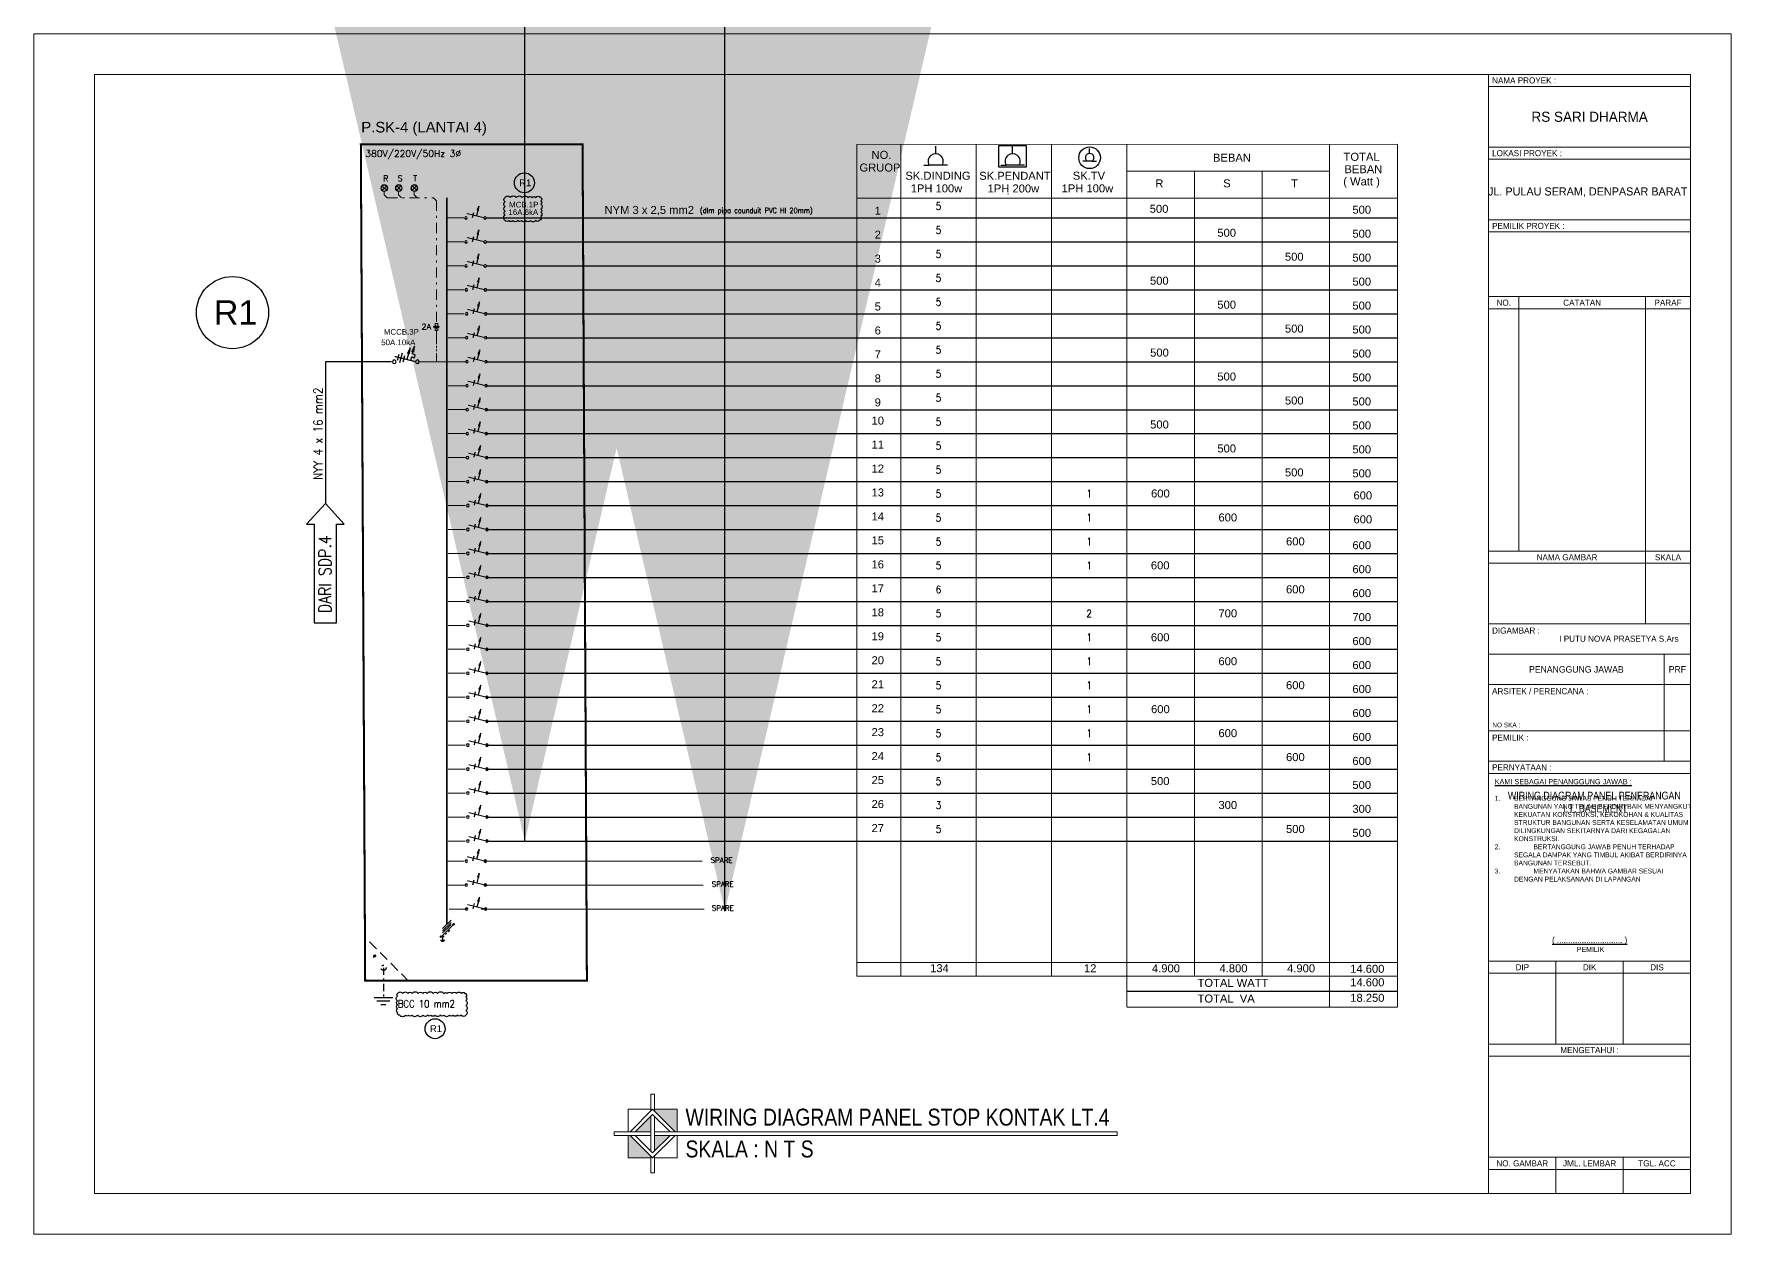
# Model space of a CAD drawing. Header units: inches. Extents: x 31310 to 32350, y 3900 to 5049.
# Drawn here: x 31594.2 to 31678.2, y 4681.2 to 4740.6 of the extents above; entities that cross this region are included whole.
import ezdxf
from ezdxf.enums import TextEntityAlignment as Align

# ---------------------------------------------------------------- set-up
doc = ezdxf.new("R2010")
doc.units = ezdxf.units.IN
doc.header["$MEASUREMENT"] = 0
for name, pattern in [('DASHDOT', [1, 0.5, -0.25, 0, -0.25]), ('HIDDEN', [0.375, 0.25, -0.125]), ('PHANTOM', [2.5, 1.25, -0.25, 0.25, -0.25, 0.25, -0.25])]:
    doc.linetypes.add(name, pattern=pattern)
for name, color, linetype in [('-KOP', 7, 'Continuous'), ('-LINE', 1, 'Continuous'), ('-SK', 1, 'Continuous'), ('-TXT', 7, 'Continuous'), ('BANTU', 7, 'Continuous'), ('COMP', 9, 'Continuous'), ('dg', 8, 'Continuous'), ('DIM', 1, 'Continuous'), ('KBL1', 4, 'Continuous'), ('KBL2', 200, 'Continuous'), ('LL', 6, 'Continuous'), ('PNL', 5, 'Continuous'), ('TEXTKOP', 7, 'Continuous'), ('TXT-ME', 7, 'Continuous'), ('WIRING', 4, 'Continuous')]:
    doc.layers.add(name, color=color, linetype=linetype)
for name, color, linetype, lineweight in [('A-FURN-EQPM', 177, 'Continuous', 0), ('US 0 Sanitair', 9, 'Continuous', 0), ('US-Elevation', 9, 'Continuous', 5), ('US-Text', 42, 'Continuous', 5)]:
    doc.layers.add(name, color=color, linetype=linetype, lineweight=lineweight)
doc.layers.add('KB FRC', color=7, linetype='Continuous', true_color=0xf2180d)
doc.layers.add('LAMPU', color=7, linetype='Continuous', true_color=0xff05ff)
doc.layers.add('SK CCTV', color=7, linetype='Continuous', true_color=0x05ff05, plot=False)
doc.styles.add('1 100', font='GOTHIC.TTF')
doc.styles.add('1 200', font='GOTHIC.TTF', dxfattribs={"height": 300})
doc.styles.add('Arial Narrow', font='ARIALN.TTF')
doc.styles.add('Grap', font='')
doc.styles.add('HF-SM', font='SIMPLEX.SHX', dxfattribs={"width": 0.9, "height": 2.5})
doc.styles.add('S4', font='arial.ttf', dxfattribs={"height": 2.7})
doc.styles.add('SAS2', font='arial.ttf', dxfattribs={"height": 4})
doc.styles.add('TXT', font='romans.shx', dxfattribs={"width": 0.85, "height": 0.25})
doc.styles.get('Grap').set_extended_font_data('Graphite Light')
doc.dimstyles.new('dim200', dxfattribs={"dimscale": 2, "dimtxt": 0.17, "dimasz": 0.12, "dimexe": 0.15, "dimexo": 0.1, "dimgap": 0.06, "dimtad": 1, "dimdec": 1, "dimlfac": 100, "dimzin": 12, "dimdsep": 46, "dimtxsty": 'Grap', "dimblk": 'ar1', "dimcen": 0.09, "dimclrd": 243, "dimclre": 243, "dimclrt": 256, "dimadec": 0, "dimazin": 0, "dimtfac": 1, "dimtdec": 1, "dimtix": 1, "dimtmove": 0, "dimatfit": 3, "dimldrblk": 'ar2', "dimfxl": 1, "dimtolj": 1, "dimtzin": 0, "dimarcsym": 0})

# ---------------------------------------------------------------- blocks, each defined once
blk = doc.blocks.new('A$C5E321F3B')
at = {"layer": 'BANTU'}
for p, q in [((0.3671148996691045, 1.67754733449874), (3.659296291019928, 4.969728725865025)), ((0.6451550813412723, 3.891061845089098), (3.07819867741182, 6.32410544117829)), ((0.6451550813412723, 3.245903735449247), (3.07819867741182, 5.67894733153571)), ((0.6451550813412723, 2.600745625805757), (3.07819867741182, 5.03378922189313)), ((-3.028300852747634e-06, 0.5366719296116571), (1.290313190980214, 0.5366719296116571)), ((0.2150496749131889, 0.3599916380326249), (1.075260487768901, 0.3599916380326249)), ((0.4301023781276854, 0.1833113464645066), (0.8602077845544045, 0.1833113464645066)), ((0.6451550813412723, 0.1833113464645066), (0.6451550813412723, 1.227091161126737e-06))]:
    blk.add_line(p, q, dxfattribs=at)
at = {"layer": 'BANTU', "linetype": 'HIDDEN'}
for q in [(3.07819867741182, 3.74347300260979), (0.6451550813412723, 0.5366719296116571)]:
    blk.add_line((0.6451550813412723, 1.310429406523326), q, dxfattribs=at)
at = {"layer": 'BANTU'}
for centre in [(3.811361515773569, 5.121793950616848), (0.2150496749131889, 1.525482109736913)]:
    blk.add_circle(centre, 0.2150527032136106, dxfattribs=at)
blk = doc.blocks.new('-SK_1P')
at = {"layer": '-SK'}
for p, q in [((-7.436936788618453e-12, 0.3283780499673213), (-1.223906881397952e-11, 0.5472967499455554)), ((-0.3399348478082766, 9.064024197869004e-12), (-0.1895891556021025, 4.201865522190929e-12)), ((0.1895891556018751, 4.201865522190929e-12), (-0.1895891556021025, -4.201865522190929e-12)), ((0.3399348478080493, 9.064024197869004e-12), (0.1895891556018751, 4.201865522190929e-12))]:
    blk.add_line(p, q, dxfattribs=at)
blk.add_arc((-2.634804763257393e-12, 0.1094593499890871), 0.2189187000445996, 330.0000000110279, 209.9999999927428, dxfattribs=at)
blk = doc.blocks.new('ar1')
at = {"color": 251, "ltscale": 0.13}
for p, q in [((0, 1.059485542218681), (0, -1.059485542219534)), ((1.059485542219107, -4.263256414560601e-13), (-1.059485542219107, 4.263256414560601e-13))]:
    blk.add_line(p, q, dxfattribs=at)
at = {"color": 5, "ltscale": 0.13}
blk.add_line((-0.5005146261982816, -0.50051462619831), (0.5005146261982816, 0.5005146261982958), dxfattribs=at)
blk = doc.blocks.new('ar2')
at = {"layer": 'dg', "color": 251, "ltscale": 0.13}
for points in [[(-0.9117523003132817, 0), (-1.075639182825341, 0.2513291524311967), (0, 0)], [(-0.9117523003132817, 0), (-1.075639182825341, -0.2513291524311967), (0, 0)]]:
    blk.add_solid(points, dxfattribs=at)
at = {"layer": 'DIM', "color": 251, "ltscale": 0.13}
blk.add_line((0, 0), (-1.290786605334034, 4.263256414560601e-13), dxfattribs=at)
blk = doc.blocks.new('_ClosedBlank')
at = {"color": 0, "linetype": 'ByBlock', "lineweight": -2}
for p, q in [((-1, 0.1666666666666667), (0, 0)), ((-1, 0.1666666666666667), (-1, -0.1666666666666667)), ((0, 0), (-1, -0.1666666666666667))]:
    blk.add_line(p, q, dxfattribs=at)
blk = doc.blocks.new('-mcb1p')
at = {"layer": '-LINE', "color": 7}
blk.add_line((0.5162928640602118, 0.01413960749903254), (0.4648035828287433, 0.2222525603814276), dxfattribs=at)
at = {"layer": '-LINE', "color": 2, "const_width": 0.04}
blk.add_lwpolyline([(0.04898442620706334, 0.01012126058542862), (0.7551118374052521, 0.1848244319012551)], dxfattribs=at)
at = {"layer": '-LINE', "color": 7}
blk.add_lwpolyline([(0.3000475723082729, 0.3180153368143621), (0.357348213060753, 0.08641362741322922)], dxfattribs=at)
at = {"layer": '-LINE', "color": 2}
for centre in [(0, 0), (0.7870275468719683, 0)]:
    blk.add_circle(centre, 0.05001913560501947, dxfattribs=at)
at = {"layer": '-LINE', "color": 7, "xscale": 0.1800000000000017, "yscale": 0.1800000000000017, "zscale": 0.1800000000000017, "rotation": 103.89650610379}
blk.add_blockref('_ClosedBlank', (0.256817179713849, 0.4927469400123314), dxfattribs=at)
blk = doc.blocks.new('-MCCB')
at = {"layer": 'WIRING', "color": 7}
for p, q in [((0.1356092005717642, 0.2325237684173089), (0.2287180560575166, 0.2581688094919627)), ((0.1627621788052807, 0.1339400804834554), (0.1356092005717642, 0.2325237684173374)), ((0.2558710342910899, 0.1595851215581945), (0.1627621788052807, 0.1339400804834554)), ((0.2287180560575734, 0.2581688094919627), (0.2112009480869688, 0.3217677668818908)), ((0.4901779306578646, 0.1903890111021553), (0.5461011873437087, -0.01265025913687623)), ((0.5634672426764382, 0.2784389369682572), (0.6512890203445636, -0.04041355313285067)), ((0.6715040857058057, 0.2403318083781869), (0.7274273423917066, 0.03729253813918376))]:
    blk.add_line(p, q, dxfattribs=at)
at = {"layer": 'WIRING', "const_width": 0.04}
blk.add_lwpolyline([(0.1209590534339782, -5.863441288056492e-08), (0.8127083604530867, 0.1730250195059284)], dxfattribs=at)
at = {"layer": 'WIRING', "color": 7}
for points in [[(0.2558710342910899, 0.1595851215581945), (0.2877988066064177, 0.04366569956025046)], [(0.3573163646873354, 0.2655668508658948), (0.4101051379276441, 0.07390787693046263)]]:
    blk.add_lwpolyline(points, dxfattribs=at)
at = {"layer": 'WIRING'}
for centre in [(0.06047952671701751, 0), (0.8279774787403085, 0)]:
    blk.add_circle(centre, 0.06047952671698908, dxfattribs=at)
at = {"layer": 'WIRING', "color": 7, "xscale": 0.1999999999999972, "yscale": 0.1999999999999972, "zscale": 0.1999999999999972, "rotation": 105.3991931955513}
for p in [(0.1580924397563308, 0.5145875955896599), (0.3042078563566974, 0.458386679573664)]:
    blk.add_blockref('_ClosedBlank', p, dxfattribs=at)
blk = doc.blocks.new('erthrhhrthre')
for p, q in [((-229.5045153649271, 130.0427290878982), (-229.5045153649271, 40.9427290878985)), ((-103.5045153649271, 130.0427290880158), (-229.5045153649271, 130.0427290878982)), ((-103.5045153649271, 40.94272908721084), (-103.5045153649271, 130.0427290880158)), ((-121.5045153614346, 121.6427290893304), (-106.5045153649271, 121.6427290893304)), ((-121.5045153614346, 116.2427290896042), (-106.5045153649271, 116.2427290896042)), ((-121.5045153614346, 110.542729089878), (-106.5045153649271, 110.542729089878)), ((-121.5045153614346, 91.64163867518317), (-106.5045153649271, 91.64163867518317)), ((-121.5045153614346, 86.24163867545698), (-106.5045153649271, 86.24163867545698)), ((-121.5045153614346, 83.99163867597946), (-106.5045153649271, 83.99163867597946)), ((-121.5045153614346, 76.04163867755246), (-106.5045153649271, 76.04163867755246)), ((-121.5045153614346, 61.20042072786995), (-106.5045153649271, 61.20042072786995)), ((-121.5045153614346, 55.05042072919116), (-106.5045153649271, 55.05042072919116)), ((-121.5045153614346, 46.64272908801725), (-106.5045153649271, 46.64272908801725)), ((-229.5045153649271, 40.9427290878985), (-103.5045153649271, 40.94272908721084))]:
    blk.add_line(p, q)
at = {"color": 5}
for p, q in [((-225.0045153649271, 127.0427290882907), (-225.0045153649271, 43.9427290882907)), ((-106.5045153649271, 127.0427290890646), (-225.0045153649271, 127.0427290882907)), ((-121.5045153614346, 43.9427290882907), (-121.5045153614346, 127.0427290889808)), ((-106.5045153649271, 43.9427290882907), (-106.5045153649271, 127.0427290890646)), ((-225.0045153649271, 43.9427290882907), (-106.5045153649271, 43.9427290882907))]:
    blk.add_line(p, q, dxfattribs=at)
at = {"ltscale": 8}
for p, q in [((-121.5045153614346, 126.1427290893304), (-106.5045153649271, 126.1427290893304)), ((-121.5045153614346, 120.7427290896042), (-106.5045153649271, 120.7427290896042)), ((-121.5045153614346, 115.342729089878), (-106.5045153649271, 115.342729089878)), ((-121.5045153614346, 109.6427290901515), (-106.5045153649271, 109.6427290901515)), ((-119.2545153619599, 91.64163867518317), (-119.2545153619599, 110.542729089878)), ((-109.8633983836198, 86.24163867545698), (-109.8633983836198, 110.542729089878)), ((-121.5045153614346, 90.74163867545698), (-106.5045153649271, 90.74163867545698)), ((-108.4729118032146, 83.99163867597946), (-108.4729118032146, 76.04163867755246)), ((-121.5045153614346, 81.74163867650506), (-106.5045153649271, 81.74163867650506)), ((-121.5045153614346, 78.29163867702718), (-106.5045153649271, 78.29163867702718)), ((-121.5045153614346, 75.14163867782626), (-106.5045153649271, 75.14163867782626)), ((-116.5045153625988, 61.20042072786995), (-116.5045153625988, 55.05042072919116)), ((-111.5045153637629, 61.20042072786995), (-111.5045153637629, 55.05042072919116)), ((-121.5045153614346, 60.30042072814098), (-106.5045153649271, 60.30042072814098)), ((-121.5045153614346, 54.15042072946497), (-106.5045153649271, 54.15042072946497)), ((-121.5045153614346, 45.7427290882907), (-106.5045153649271, 45.7427290882907))]:
    blk.add_line(p, q, dxfattribs=at)
at = {"ltscale": 5}
for p, q in [((-116.5045153625988, 43.9427290882907), (-116.5045153625988, 46.64272908801725)), ((-111.5045153637629, 43.9427290882907), (-111.5045153637629, 46.64272908801725))]:
    blk.add_line(p, q, dxfattribs=at)
at = {"layer": 'A-FURN-EQPM', "color": 0, "linetype": 'ByBlock', "lineweight": -2, "ltscale": 0.25}
blk.add_lwpolyline([(-229.5045153649271, 40.94272908721084), (-103.5045153649271, 40.94272908721084), (-103.5045153649271, 130.0427290872108), (-229.5045153649271, 130.0427290872108)], close=True, dxfattribs=at)
at = {"layer": 'TEXTKOP', "style": '1 100'}
for s, height, p in [('NAMA PROYEK :', 0.45, (-121.2465096561468, 126.5927290891568)), ('LOKASI PROYEK :', 0.45, (-121.2465096561468, 121.1927290894673)), ('PEMILIK PROYEK :', 0.45, (-121.2465096561468, 115.7927290897411)), ('DIGAMBAR :', 0.45, (-121.2465096561468, 85.74975166173476)), ('I PUTU NOVA PRASETYA S.Ars', 0.45, (-116.2578214303244, 85.14038388329651)), ('ARSITEK / PERENCANA :', 0.45, (-121.2465096561468, 81.2497516627825)), ('NO SKA :', 0.3461538461538461, (-121.225237962894, 78.73860255464132)), ('PEMILIK :', 0.45, (-121.2465096561468, 77.79975166330533)), ('PERNYATAAN :', 0.45, (-121.2465096561468, 75.59163867768936))]:
    blk.add_text(s, height=height, dxfattribs=at).set_placement(p, align=Align.MIDDLE_LEFT)
at = {"layer": 'TEXTKOP', "style": '1 100', "oblique": 1.6658674e-09}
for s, height, p in [('RS SARI DHARMA', 0.7499999999999999, (-114.0045153631777, 123.8927290893304)), ('JL. PULAU SERAM, DENPASAR BARAT ', 0.6, (-114.037341702639, 118.3489678990417))]:
    blk.add_text(s, height=height, rotation=359.9914844635406, dxfattribs=at).set_placement(p, align=Align.MIDDLE_CENTER)
at = {"layer": 'TEXTKOP', "style": '1 100'}
for s, height, p in [('NO.', 0.45, (-120.379515361697, 110.0927290900149)), ('CATATAN', 0.45, (-114.5589568727896, 110.0927290900149)), ('PARAF', 0.45, (-108.1839568742762, 110.0927290900149)), ('NAMA GAMBAR', 0.45, (-115.6839568725272, 91.19163867532006)), ('SKALA', 0.45, (-108.1839568742762, 91.19163867532006)), ('PENANGGUNG JAWAB', 0.48, (-114.9887135823246, 82.86663867624208)), ('PRF', 0.48, (-107.4887135840736, 82.86663867624208)), ('MENGETAHUI :', 0.45, (-114.0045153631836, 54.60042072932805)), ('NO. GAMBAR', 0.45, (-119.0045153620194, 46.19272908815415)), ('JML. LEMBAR', 0.45, (-114.0045153631836, 46.19272908815415)), ('TGL. ACC', 0.45, (-109.0045153643478, 46.19272908815415))]:
    blk.add_text(s, height=height, dxfattribs=at).set_placement(p, align=Align.MIDDLE_CENTER)
for s, p in [('DIP', (-119.0045153620194, 60.75042072800406)), ('DIK', (-114.0045153631836, 60.75042072800406)), ('DIS', (-109.0045153643478, 60.75042072800406))]:
    blk.add_text(s, height=0.45, dxfattribs=at).set_placement(p, align=Align.MIDDLE)
at = {"layer": 'TEXTKOP', "ltscale": 5, "style": '1 200'}
for s, insert, char_height, width, attachment_point in [('{\\H1.083x;\\LKAMI SEBAGAI PENANGGUNG JAWAB :\\P\\H0.9234x;\\P\\pxt4;}1. ^IBERTANGGUNG JAWAB PENUH TERHADAP  ^I^IBANGUNAN YANG TELAH BERDIRI BAIK MENYANGKUT ^IKEKUATAN ^IKONSTRUKSI, KEKOKOHAN & KUALITAS ^ISTRUKTUR BANGUNAN SERTA KESELAMATAN UMUM ^IDILINGKUNGAN SEKITARNYA DARI KEGAGALAN ^IKONSTRUKSI.\\P\\pi-4,l4,t8;2.^IBERTANGGUNG JAWAB PENUH TERHADAP SEGALA DAMPAK YANG TIMBUL AKIBAT BERDIRINYA BANGUNAN TERSEBUT.\\P3.^IMENYATAKAN BAHWA GAMBAR SESUAI DENGAN PELAKSANAAN DI LAPANGAN', (-121.0545153615408, 74.72491535187186), 0.36, 14.23509566162084, 1), ('{\\L( ............................. )\\P\\H0.8333x;\\l PEMILIK}', (-114.0045153631777, 63.01325457758223), 0.45, 14.99999999650754, 2)]:
    blk.add_mtext(s, dxfattribs=dict(at, insert=insert, char_height=char_height, width=width, attachment_point=attachment_point))

msp = doc.modelspace()

# ---------------------------------------------------------------- hatches: boundary and pattern name
at = {"layer": 'US-Text', "ltscale": 5}
for points in [[(31624.93483335171, 4687.404781295308), (31624.93483335171, 4687.313657505415), (31625.96072795489, 4686.2877629022), (31626.05185174479, 4686.2877629022), (31626.05185174479, 4687.404781295308)], [(31623.72669116874, 4686.105515322423), (31623.63556737885, 4686.105515322423), (31623.63556737885, 4684.988496929398), (31624.75258577192, 4684.988496929398), (31624.75258577192, 4685.079620719289)]]:
    msp.add_hatch(color=256, dxfattribs=at).paths.add_polyline_path(points)
h = msp.add_hatch(color=256, dxfattribs=at)
h.paths.add_polyline_path([(31624.75258577192, 4686.2877629022), (31624.75258577192, 4687.055920506382), (31623.98442816777, 4686.2877629022)])
h.paths.add_polyline_path([(31625.70299095586, 4686.105515322423), (31624.93483335171, 4686.105515322423), (31624.93483335171, 4685.337357718324)])

# ---------------------------------------------------------------- linework, layer by layer
at = {"layer": '-LINE'}
for p, q in [((31616.60630864818, 4731.513804094466), (31634.94879119904, 4731.513804094466)), ((31616.60630864818, 4730.327653103281), (31634.94879119904, 4730.327653103281)), ((31616.60630864818, 4729.141502112183), (31634.94879119904, 4729.141502112183)), ((31616.60630864818, 4727.955351120908), (31634.94879119904, 4727.955351120908)), ((31616.60630864818, 4726.769200129832), (31634.94879119904, 4726.769200129832)), ((31616.60630864818, 4725.583049138557), (31634.94879119904, 4725.583049138557)), ((31611.90961455531, 4724.39750740775), (31608.64430905338, 4724.39750740775)), ((31608.64430905338, 4724.39750740775), (31608.64430905338, 4717.376555773715)), ((31616.60630864818, 4724.396898148018), (31634.948734073, 4724.396898148018)), ((31616.60630864818, 4723.210747156742), (31634.948734073, 4723.210747156742)), ((31616.60630864818, 4722.024596165556), (31634.948734073, 4722.024596165556)), ((31616.60630864818, 4720.838445174458), (31634.948734073, 4720.838445174458)), ((31616.60630864818, 4719.652294183385), (31634.94873808308, 4719.652294183385)), ((31616.60630864818, 4718.466143192287), (31634.94874209353, 4718.466143192287)), ((31616.60630864818, 4717.279992201101), (31634.948734073, 4717.279992201101)), ((31616.60630864818, 4716.093841210026), (31634.948734073, 4716.093841210026)), ((31616.60630864818, 4714.907690218928), (31634.948734073, 4714.907690218928)), ((31616.60630864818, 4713.721539227831), (31634.948734073, 4713.721539227831)), ((31616.60630864818, 4712.535388236734), (31634.948734073, 4712.535388236734)), ((31616.60630864818, 4711.349237245638), (31634.948734073, 4711.349237245638)), ((31616.60630864818, 4710.16308625454), (31634.948734073, 4710.16308625454)), ((31616.60630864818, 4708.976935263442), (31634.948734073, 4708.976935263442)), ((31616.60631265824, 4707.790784272359), (31634.94873808305, 4707.790784272359)), ((31616.60631666831, 4706.604633281277), (31634.94874209312, 4706.604633281277)), ((31616.60632067837, 4705.418482290193), (31634.94874610318, 4705.418482290193)), ((31616.60632468842, 4704.232331299108), (31634.94875011323, 4704.232331299108)), ((31616.60632869849, 4703.046180308024), (31634.9487541233, 4703.046180308024)), ((31616.60633270854, 4701.860029316941), (31634.94875813336, 4701.860029316941)), ((31616.60633671861, 4700.673878325858), (31634.94876214342, 4700.673878325858))]:
    msp.add_line(p, q, dxfattribs=at)
at = {"layer": '-LINE', "color": 8}
for p, q in [((31634.94879119904, 4731.513804094466), (31661.70245982392, 4731.513894541482)), ((31634.94879119904, 4730.327653103281), (31661.70245982392, 4730.327743550319)), ((31634.94879119904, 4729.141502112183), (31661.70245982392, 4729.141592559133)), ((31634.94879119904, 4727.955351120908), (31661.70245982392, 4727.955441567946)), ((31634.94879119904, 4726.769200129832), (31661.70245982392, 4726.769290576758)), ((31634.94879119904, 4725.583049138557), (31661.70245982392, 4725.583139585595)), ((31634.948734073, 4724.396898148018), (31661.70245982392, 4724.396988595146)), ((31634.948734073, 4723.210747156742), (31661.70245982392, 4723.210837603959)), ((31634.948734073, 4722.024596165556), (31661.70245982392, 4722.024686612684)), ((31634.948734073, 4720.838445174458), (31661.70245982392, 4720.838535621676)), ((31634.94873808308, 4719.652294183385), (31661.70246383401, 4719.652384630602)), ((31634.94874209353, 4718.466143192287), (31661.70246784409, 4718.466233639505)), ((31634.948734073, 4717.279992201101), (31661.70245982392, 4717.280082648317)), ((31634.948734073, 4716.093841210026), (31661.70245982392, 4716.093931657243)), ((31634.948734073, 4714.907690218928), (31661.70245982392, 4714.907780666146)), ((31634.948734073, 4713.721539227831), (31661.70245982392, 4713.721629675048)), ((31634.948734073, 4712.535388236734), (31661.70245982392, 4712.535478683951)), ((31634.948734073, 4711.349237245638), (31661.70245982392, 4711.349327692854)), ((31634.948734073, 4710.16308625454), (31661.70245982392, 4710.163176701758)), ((31634.948734073, 4708.976935263442), (31661.70245982392, 4708.97702571066)), ((31634.94873808305, 4707.790784272359), (31661.70246383399, 4707.790874719576)), ((31634.94874209312, 4706.604633281277), (31661.70246784404, 4706.604723728494)), ((31634.94874610318, 4705.418482290193), (31661.7024718541, 4705.418572737409)), ((31634.94875011323, 4704.232331299108), (31661.70247586416, 4704.232421746327)), ((31634.9487541233, 4703.046180308024), (31661.70247987422, 4703.046270755242)), ((31634.94875813336, 4701.860029316941), (31661.70248388428, 4701.860119764158)), ((31634.94876214342, 4700.673878325858), (31661.70248789435, 4700.673968773074))]:
    msp.add_line(p, q, dxfattribs=at)
at = {"layer": '-LINE', "color": 8, "linetype": 'HIDDEN', "ltscale": 2}
msp.add_line((31612.76277362402, 4693.74237489033, -1.236089142154619e-09), (31610.61397459217, 4695.897851635736, -1.236089142154619e-09), dxfattribs=at)
at = {"layer": '-LINE', "color": 7, "linetype": 'DASHDOT', "ltscale": 0.7}
msp.add_line((31611.5266024458, 4694.399200698044, -1.236089142154619e-09), (31611.5266024458, 4692.934631515186, -1.236089142154619e-09), dxfattribs=at)
at = {"layer": '-LINE', "color": 7}
for p, q in [((31611.06736151655, 4692.934631515186, -1.236089142154619e-09), (31611.98584337504, 4692.934631515186, -1.236089142154619e-09)), ((31611.19459605404, 4692.758060736041, -1.236089142154619e-09), (31611.82785332616, 4692.758060736041, -1.236089142154619e-09)), ((31611.39558640774, 4692.576487819898, -1.236089142154619e-09), (31611.64338264843, 4692.576487819898, -1.236089142154619e-09))]:
    msp.add_line(p, q, dxfattribs=at)
at = {"layer": '-LINE', "color": 7, "linetype": 'DASHDOT', "ltscale": 0.7}
msp.add_circle((31611.5266024458, 4694.399200698044, -1.236089142154619e-09), 0.1288483552559737, dxfattribs=at)
at = {"layer": '-SK', "elevation": -7.061019450284312e-10}
msp.add_lwpolyline([(31641.98370629675, 4735.10037234086), (31643.33431090458, 4735.10037234086), (31643.33431090458, 4734.022874756554), (31641.98370629675, 4734.022874756554)], close=True, dxfattribs=at)
at = {"layer": 'BANTU', "linetype": 'Continuous', "lineweight": 0}
for p, q in [((31661.70245982392, 4735.159057559486), (31634.94879119904, 4735.155892194415)), ((31634.94879119904, 4735.155892194415), (31634.94879119904, 4693.979319970515)), ((31637.12505645819, 4735.156054076168), (31637.12505645819, 4693.979357309961)), ((31640.85481426055, 4735.156331514682), (31640.85481426055, 4693.979421303579)), ((31644.58453155513, 4735.156782006795), (31644.58453155513, 4693.979485296504)), ((31644.58453155513, 4735.156608950134), (31644.58453155513, 4693.979485296504)), ((31648.31424885042, 4735.157359917136), (31648.31424885042, 4692.452973251958)), ((31648.31424885042, 4735.156512127573), (31648.31424885042, 4692.452973251958)), ((31648.31424885042, 4735.156425618823), (31648.31424885042, 4692.452973251958)), ((31658.3504854439, 4735.15725867423), (31658.3504854439, 4692.452973251958)), ((31661.70245982392, 4735.156758290234), (31661.70245982392, 4692.452973251958)), ((31651.66101778873, 4733.82251619486), (31651.66098154663, 4693.979606711264)), ((31655.00602073057, 4733.82251619486), (31655.00670433751, 4693.979664115773)), ((31614.65738925977, 4731.513804094466), (31615.51994050857, 4731.513804094466)), ((31614.65738925977, 4730.327653103281), (31615.51994050857, 4730.327653103281)), ((31614.65738925977, 4729.141502112183), (31615.51994050857, 4729.141502112183)), ((31614.65738925977, 4727.955351120908), (31615.51994050857, 4727.955351120908)), ((31614.65738925977, 4726.769200129832), (31615.51994050857, 4726.769200129832)), ((31614.72237242539, 4725.5836583984), (31615.5849236749, 4725.5836583984)), ((31614.72231529971, 4724.39750740775), (31615.58486654884, 4724.39750740775)), ((31614.72231529971, 4723.211356416497), (31615.58486654884, 4723.211356416497)), ((31614.72231529971, 4722.02520542531), (31615.58486654884, 4722.02520542531)), ((31614.72231529971, 4720.839054434214), (31615.58486654884, 4720.839054434214)), ((31614.72231930978, 4719.652903443116), (31615.58487055857, 4719.652903443116)), ((31614.72232331987, 4718.466752452042), (31615.58487456866, 4718.466752452042)), ((31614.72231529971, 4717.280601460945), (31615.58486654884, 4717.280601460945)), ((31614.72231529971, 4716.094450469847), (31615.58486654884, 4716.094450469847)), ((31614.72231529971, 4714.908299478771), (31615.58486654884, 4714.908299478771)), ((31614.72231529971, 4713.722148487675), (31615.58486654884, 4713.722148487675)), ((31614.72231529971, 4712.535997496579), (31615.58486654884, 4712.535997496579)), ((31614.72231529971, 4711.349846505481), (31615.58486654884, 4711.349846505481)), ((31614.72231529971, 4710.163695514383), (31615.58486654884, 4710.163695514383)), ((31614.72231529971, 4708.977544523287), (31615.58486654884, 4708.977544523287)), ((31614.72231930977, 4707.791393532204), (31615.58487055891, 4707.791393532204)), ((31614.72232331982, 4706.60524254112), (31615.58487456897, 4706.60524254112)), ((31614.72232732988, 4705.419091550036), (31615.58487857904, 4705.419091550036)), ((31614.72233133994, 4704.232940558952), (31615.58488258909, 4704.232940558952)), ((31614.72233535001, 4703.046789567869), (31615.58488659915, 4703.046789567869)), ((31614.72233936007, 4701.860638576784), (31615.58489060921, 4701.860638576784)), ((31614.72234337012, 4700.674487585702), (31615.58489461927, 4700.674487585702)), ((31616.46922029026, 4699.680206069376), (31627.28627169879, 4699.680206069376)), ((31616.46922029026, 4698.494055078279), (31627.34254787501, 4698.494055078279)), ((31616.34754397686, 4697.307904087092), (31627.39882405086, 4697.307904087092)), ((31661.70245982392, 4693.979778998735), (31634.94879119904, 4693.979319970515))]:
    msp.add_line(p, q, dxfattribs=at)
at = {"layer": 'BANTU', "color": 4, "linetype": 'Continuous', "lineweight": 0}
msp.add_line((31611.14666343934, 4695.04421423788), (31611.0080627615, 4694.905613560009), dxfattribs=at)
at = {"layer": 'BANTU', "linetype": 'Continuous', "lineweight": 0, "elevation": -7.061019450284312e-10}
for points in [[(31648.31601484724, 4733.82251619486), (31658.35102367205, 4733.82251619486)], [(31661.70245982392, 4694.656896995383), (31634.94271019204, 4694.656877787079)]]:
    msp.add_lwpolyline(points, dxfattribs=at)
at = {"layer": 'BANTU', "linetype": 'Continuous', "lineweight": 0, "const_width": 0.06064555402493883, "elevation": -7.061019450284312e-10}
for points in [[(31634.94879119904, 4732.492670047995), (31661.70245982392, 4732.492760494943)], [(31648.31424885042, 4693.236094459597), (31661.70245982392, 4693.236094459597)], [(31648.31424885042, 4692.452973251958), (31661.70245982392, 4692.452973251958)]]:
    msp.add_lwpolyline(points, dxfattribs=at)
at = {"layer": 'BANTU', "color": 4, "linetype": 'Continuous', "lineweight": 0}
msp.add_circle((31611.08335771652, 4694.98099152414), 0.05375117321718845, dxfattribs=at)
at = {"layer": 'COMP', "color": 9, "lineweight": 0}
for p, q in [((31614.20540912219, 4726.296863632735), (31614.07305673571, 4726.296863632735)), ((31614.07305673571, 4726.296863632735), (31614.07305673571, 4725.936742118452)), ((31614.07305673571, 4725.936742118452), (31614.20540912219, 4725.936742118452)), ((31614.20540912219, 4726.296863632735), (31614.20540912219, 4725.936742118452))]:
    msp.add_line(p, q, dxfattribs=at)
at = {"layer": 'COMP', "color": 9, "lineweight": 0, "elevation": -7.061019450284312e-10}
for points in [[(31614.29805579265, 4726.125138893577), (31613.98041006453, 4726.125138893577)], [(31614.0201157809, 4726.164844609591), (31614.25835007698, 4726.164844609591)], [(31614.0201157809, 4726.085433177564), (31614.25835007698, 4726.085433177564)]]:
    msp.add_lwpolyline(points, dxfattribs=at)
at = {"layer": 'KB FRC', "color": 2}
for points in [[(31617.53596070965, 4732.527551893503, -0.52056705), (31617.79544281055, 4732.527551893503, -0.52056705), (31618.09517729951, 4732.527551893503, -0.52056705), (31618.38185597013, 4732.527551893503, -0.52056705), (31618.67309868384, 4732.527551893503, -0.52056705), (31618.86395076062, 4732.527551893503, -0.52056705), (31619.06255301288, 4732.527551893503, -0.52056705), (31619.30363703034, 4732.527551893503, -0.52056705), (31619.31498832953, 4732.353883203069, -0.52056705), (31619.31498832953, 4732.195556227761, -0.52056705), (31619.31498832953, 4731.955296210058, -0.52056705), (31619.31498832953, 4731.793027769249, -0.52056705), (31619.31498832953, 4731.595322761161, -0.52056705), (31619.2278720344, 4731.38516283327, -0.52056705), (31619.05275835294, 4731.38516283327, -0.52056705), (31618.79829349501, 4731.38516283327, -0.52056705), (31618.57299822843, 4731.38516283327, -0.52056705), (31618.35429038212, 4731.38516283327, -0.52056705), (31618.15614590749, 4731.38516283327, -0.52056705), (31617.93242997379, 4731.38516283327, -0.52056705), (31617.73077892242, 4731.38516283327, -0.52056705), (31617.54083324537, 4731.38516283327, -0.52056705), (31617.53596070965, 4731.655890749226, -0.52056705), (31617.53596070965, 4731.847443225804, -0.52056705), (31617.53596070965, 4732.073773069855, -0.52056705), (31617.53596070965, 4732.318688686175, -0.52056705)], [(31612.2161332894, 4693.13534594969, -0.52056705), (31612.47724507869, 4693.13534594969, -0.52056705), (31612.74002775638, 4693.13534594969, -0.52056705), (31612.94025054151, 4693.13534594969, -0.52056705), (31613.23818138656, 4693.13534594969, -0.52056705), (31613.47561691621, 4693.13534594969, -0.52056705), (31613.68350747684, 4693.13534594969, -0.52056705), (31613.97758841192, 4693.13534594969, -0.52056705), (31614.20200932321, 4693.13534594969, -0.52056705), (31614.4990017241, 4693.13534594969, -0.52056705), (31614.67160678406, 4693.13534594969, -0.52056705), (31614.91008146895, 4693.13534594969, -0.52056705), (31615.12976438164, 4693.13534594969, -0.52056705), (31615.37350808721, 4693.13534594969, -0.52056705), (31615.55461407799, 4693.13534594969, -0.52056705), (31615.59967143156, 4692.952883237343, -0.52056705), (31615.59967143156, 4692.776533556262, -0.52056705), (31615.59967143156, 4692.526655630298, -0.52056705), (31615.59967143156, 4692.285017701895, -0.52056705), (31615.59500540744, 4692.052504551843, -0.52056705), (31615.35542747843, 4692.052504551843, -0.52056705), (31615.16957433349, 4692.052504551843, -0.52056705), (31614.96957128164, 4692.052504551843, -0.52056705), (31614.78618555821, 4692.052504551843, -0.52056705), (31614.50983435119, 4692.052504551843, -0.52056705), (31614.32858644934, 4692.052504551843, -0.52056705), (31614.07772430145, 4692.052504551843, -0.52056705), (31613.87063942948, 4692.052504551843, -0.52056705), (31613.70640712258, 4692.052504551843, -0.52056705), (31613.47912052325, 4692.052504551843, -0.52056705), (31613.20527793773, 4692.052504551843, -0.52056705), (31612.9207782887, 4692.052504551843, -0.52056705), (31612.76656673438, 4692.052504551843, -0.52056705), (31612.60956731424, 4692.052504551843, -0.52056705), (31612.32277877699, 4692.052504551843, -0.52056705), (31612.2161332894, 4692.182021972048, -0.52056705), (31612.2161332894, 4692.369408672081, -0.52056705), (31612.2161332894, 4692.583401408675, -0.52056705), (31612.2161332894, 4692.766695576587, -0.52056705), (31612.2161332894, 4692.999823418623, -0.52056705)]]:
    msp.add_lwpolyline(points, format="xyb", close=True, dxfattribs=at)
for centre, radius in [((31618.49551059647, 4733.252059231399), 0.4937018360383809), ((31604.04835703853, 4726.828444739731), 1.786265227653124), ((31614.07456864203, 4691.384685981018), 0.4937018360383809)]:
    msp.add_circle(centre, radius, dxfattribs=at)
at = {"layer": 'KBL1', "color": 4, "linetype": 'DASHDOT', "lineweight": 0}
for p, q in [((31611.55902111562, 4732.832281839597), (31611.55902111562, 4732.664711543674)), ((31611.70902111526, 4732.514711543764), (31611.55902111562, 4732.664711543674)), ((31612.26376114912, 4732.834059246238), (31612.26376114912, 4732.664711543674)), ((31612.41376114912, 4732.514711543764), (31612.26376114912, 4732.664711543674)), ((31613.04214217026, 4732.834059246238), (31613.04214217026, 4732.664711543674)), ((31613.19214217026, 4732.514711543764), (31613.04214217026, 4732.664711543674)), ((31611.70902111526, 4732.514711543764), (31613.98923292895, 4732.514711543764)), ((31614.13923292859, 4732.364711543831), (31613.98923292895, 4732.514711543764)), ((31614.13923292859, 4732.364711543831), (31614.13923292874, 4724.39750740775)), ((31614.13923292859, 4725.927503817234), (31614.13923292859, 4724.39750740775))]:
    msp.add_line(p, q, dxfattribs=at)
at = {"layer": 'KBL1', "color": 4, "linetype": 'Continuous', "lineweight": 0}
for p, q in [((31614.65738925977, 4699.680206069376), (31615.51994050857, 4699.680206069376)), ((31614.71366543598, 4698.494055078279), (31615.57621668478, 4698.494055078279)), ((31614.76994161184, 4697.307904087092), (31615.63249286099, 4697.307904087092))]:
    msp.add_line(p, q, dxfattribs=at)
at = {"layer": 'KBL2', "linetype": 'Continuous', "lineweight": 0}
msp.add_line((31614.86680872853, 4724.39750740775), (31613.22326513752, 4724.39750740775), dxfattribs=at)
at = {"layer": 'KBL2', "linetype": 'Continuous', "lineweight": 0, "const_width": 0.07858186462577108, "elevation": -7.061019450284312e-10}
msp.add_lwpolyline([(31614.65738925977, 4732.514711543764), (31614.65738925977, 4696.555189070147)], dxfattribs=at)
at = {"layer": 'LAMPU', "color": 9, "lineweight": 0}
for p, q in [((31611.45607962306, 4732.887222907896), (31611.66414656396, 4733.095289849068)), ((31611.45607962306, 4733.095289849068), (31611.66414656396, 4732.887222907896)), ((31612.17404036386, 4732.889000314469), (31612.38210730512, 4733.097067255664)), ((31612.17404036386, 4733.097067255664), (31612.38210730512, 4732.889000314469)), ((31612.9450004204, 4732.889000314469), (31613.15306736167, 4733.097067255664)), ((31612.9450004204, 4733.097067255664), (31613.15306736167, 4732.889000314469))]:
    msp.add_line(p, q, dxfattribs=at)
for centre, radius in [((31611.56011309334, 4732.991256378459), 0.1702289488385024), ((31611.56011309334, 4732.991256378459), 0.1471255450180272), ((31612.2780738345, 4732.993033785034), 0.1702289488385024), ((31612.2780738345, 4732.993033785034), 0.1471255450180272), ((31613.04903389104, 4732.993033785034), 0.1702289488385024), ((31613.04903389104, 4732.993033785034), 0.1471255450180272)]:
    msp.add_circle(centre, radius, dxfattribs=at)
at = {"layer": 'LL', "linetype": 'Continuous', "elevation": -7.061019450284312e-10}
msp.add_lwpolyline([(31608.64430905338, 4717.376555773715), (31607.71125209363, 4716.359328645195), (31608.08629603537, 4716.359328645195), (31608.08629603608, 4711.481396104675), (31609.2023220721, 4711.481387287537), (31609.20232207138, 4716.359328645195), (31609.57736601277, 4716.359328645195), (31608.64430905338, 4717.376555773715)], dxfattribs=at)
at = {"layer": 'PNL', "color": 7, "linetype": 'PHANTOM', "lineweight": 0, "ltscale": 0.9, "const_width": 0.1003200000032262, "elevation": -7.061019450284312e-10}
msp.add_lwpolyline([(31610.40030388076, 4735.155892194415), (31621.37531451889, 4735.155892194415), (31621.58898523029, 4693.769719577501), (31610.61397459217, 4693.769719577501)], close=True, dxfattribs=at)
at = {"layer": 'SK CCTV'}
for p, q in [((31646.34337972934, 4734.326895372357), (31646.14039456744, 4734.326895372357)), ((31646.60241422804, 4734.326895372357), (31646.34337972934, 4734.326895372357)), ((31646.47289697834, 4734.706008058894), (31646.47289697834, 4734.952582443314)), ((31646.60241422804, 4734.326895372357), (31646.80539938922, 4734.326895372357)), ((31642.43297568734, 4732.700011430081), (31642.43277270241, 4732.700011430081)), ((31642.43323472221, 4732.700011430081), (31642.43297568734, 4732.700011430081)), ((31642.43323472221, 4732.700011430081), (31642.4334377075, 4732.700011430081))]:
    msp.add_line(p, q, dxfattribs=at)
for centre, radius in [((31646.47289697834, 4734.494328058775), 0.5366455259377423), ((31642.43310520478, 4732.700178862777), 0.0005366455259377421)]:
    msp.add_circle(centre, radius, dxfattribs=at)
for centre, radius in [((31646.47289697834, 4734.494328058886), 0.2116800000068074), ((31642.43310520478, 4732.700178862777), 0.0002116800000068075)]:
    msp.add_arc(centre, radius, 307.7236784141964, 232.2763215858036, dxfattribs=at)
at = {"layer": 'US-Text', "ltscale": 5}
for p, q in [((31624.75258577192, 4687.313657505415), (31624.75258577192, 4688.143814826477)), ((31624.93483335171, 4688.143814826477), (31624.75258577192, 4688.143814826477)), ((31624.93483335171, 4687.313657505415), (31624.93483335171, 4688.143814826477)), ((31624.75258577192, 4687.404781295308), (31623.63556737885, 4687.404781295308)), ((31623.63556737885, 4686.2877629022), (31623.63556737885, 4687.404781295308)), ((31624.93483335171, 4687.404781295308), (31626.05185174479, 4687.404781295308)), ((31626.05185174479, 4686.2877629022), (31626.05185174479, 4687.404781295308)), ((31624.75258577192, 4685.337357718324), (31624.75258577192, 4687.055920506382)), ((31624.93483335171, 4685.337357718324), (31624.93483335171, 4687.055920506382)), ((31622.93420718586, 4686.2877629022), (31624.75258577192, 4686.2877629022)), ((31622.93420718586, 4686.2877629022), (31622.93420718586, 4686.105515322423)), ((31622.93420718586, 4686.105515322423), (31624.75258577192, 4686.105515322423)), ((31623.63556737885, 4686.105515322423), (31623.63556737885, 4684.988496929398)), ((31626.05185174479, 4686.105515322423), (31626.05185174479, 4684.988496929398)), ((31624.75258577192, 4684.988496929398), (31623.63556737885, 4684.988496929398)), ((31624.75258577192, 4684.249463398142), (31624.75258577192, 4685.079620719289)), ((31624.93483335171, 4684.249463398142), (31624.93483335171, 4685.079620719289)), ((31624.93483335171, 4684.988496929398), (31626.05185174479, 4684.988496929398)), ((31624.93483335171, 4684.249463398142), (31624.75258577192, 4684.249463398142))]:
    msp.add_line(p, q, dxfattribs=at)
at = {"layer": 'US-Text', "ltscale": 5, "elevation": -7.061019450284312e-10}
for points in [[(31623.72669116874, 4686.2877629022), (31624.84370956182, 4687.404781295308), (31625.96072795489, 4686.2877629022)], [(31623.98442816777, 4686.2877629022), (31624.84370956182, 4687.14704429627), (31625.70299095586, 4686.2877629022)], [(31625.96072795489, 4686.105515322423), (31624.84370956182, 4684.988496929398), (31623.72669116874, 4686.105515322423)], [(31625.70299095586, 4686.105515322423), (31624.84370956182, 4685.246233928434), (31623.98442816777, 4686.105515322423)]]:
    msp.add_lwpolyline(points, dxfattribs=at)
at = {"layer": 'US-Text', "elevation": -7.061019450284312e-10}
msp.add_lwpolyline([(31624.93446654697, 4686.287762896765), (31647.84029225613, 4686.287762896765), (31647.84029225613, 4686.105515318776), (31624.93446654697, 4686.105515318776)], close=True, dxfattribs=at)

# ---------------------------------------------------------------- block references
at = {"layer": '-KOP', "xscale": -1.5, "yscale": 1.5, "zscale": 1.5, "rotation": 1.03178265931092e-08}
msp.add_blockref('-MCCB', (31613.29281731028, 4724.397507408042), dxfattribs=at)
at = {"layer": '-LINE', "xscale": -1.200000000038591, "yscale": 1.200000000038591, "zscale": 1.200000000038591, "rotation": 3.415092209024806e-08}
for p in [(31616.54628568562, 4731.513804094466), (31616.55402959927, 4730.327653103281), (31616.55402959927, 4729.141502112183), (31616.56177351292, 4727.955351120818), (31616.57726134057, 4726.769200129743), (31616.57726134057, 4725.583049138557), (31616.59274916752, 4724.396898147928), (31616.60049308153, 4723.210747156742), (31616.60823699518, 4722.024596165556), (31616.61598090847, 4720.838445174458), (31616.62372482248, 4719.652294183385), (31616.63146873613, 4718.466143192287), (31616.63921264978, 4717.279992201101), (31616.63921264978, 4716.093841210026), (31616.63921264978, 4714.907690218928), (31616.63921264978, 4713.721539227831), (31616.63921264978, 4712.535388236734), (31616.63921264978, 4711.349237245638), (31616.63921264978, 4710.16308625454), (31616.63921264978, 4708.976935263442), (31616.63921665983, 4707.790784272359), (31616.6392206699, 4706.604633281277), (31616.63922467996, 4705.418482290193), (31616.63922869002, 4704.232331299108), (31616.63923270008, 4703.046180308024), (31616.63923671014, 4701.860029316941), (31616.6392407202, 4700.673878325858), (31616.56032451065, 4699.680206069263), (31616.56806842466, 4698.494055078189), (31616.57581233796, 4697.307904087092)]:
    msp.add_blockref('-mcb1p', p, dxfattribs=at)
at = {"layer": '-SK', "ltscale": 2, "xscale": 1.709762533036515, "yscale": 1.709762533036515, "zscale": 1.709762533036515}
for p in [(31638.85321363349, 4734.13352341337), (31642.66146061714, 4734.128272484342)]:
    msp.add_blockref('-SK_1P', p, dxfattribs=at)
at = {"layer": 'LAMPU', "linetype": 'Continuous', "lineweight": 0, "xscale": 0.1709155555608699, "yscale": 0.1709155555608699, "zscale": 0.1709155555608699}
msp.add_blockref('A$C5E321F3B', (31614.33919972165, 4695.679967873853), dxfattribs=at)
at = {"layer": 'US-Elevation', "color": 1, "xscale": 0.6666666666678793, "yscale": 0.6666666666678793, "zscale": 0.6666666666678793}
msp.add_blockref('erthrhhrthre', (31747.22298854194, 4653.92660059563), dxfattribs=at)

# ---------------------------------------------------------------- texts
at = {"layer": '-TXT', "style": 'TXT'}
for s, height, width, p in [('(dlm pipa counduit PVC HI 20mm)', 0.2625000000084418, 0.85, (31627.18548370393, 4731.755655806544)), ('BCC 10 mm2', 0.3600000000115773, 0.8500000000000001, (31612.2348639036, 4692.440913766216, -1.236089142154619e-09))]:
    msp.add_text(s, height=height, dxfattribs=dict(at, width=width)).set_placement(p)
at = {"layer": '-TXT', "style": 'TXT', "width": 0.85}
for s, p in [('5', (31638.98854739578, 4731.915006141487)), ('5', (31638.98855140584, 4730.72885515032)), ('5', (31638.98854739578, 4729.542704159189)), ('5', (31638.98854739578, 4728.356553167931)), ('5', (31638.98854739578, 4727.170402176833)), ('5', (31638.98854739578, 4725.984251185582)), ('5', (31638.98857145612, 4724.798100195295)), ('5', (31638.9885754662, 4723.611949204053)), ('5', (31638.98857947623, 4722.425798212859)), ('5', (31638.98854739578, 4721.239647221674)), ('5', (31638.98855140584, 4720.053496230598)), ('5', (31638.9885554159, 4718.867345239502)), ('5', (31638.9885554159, 4717.681194248343)), ('1', (31646.44799000577, 4717.681219466704)), ('5', (31638.98855942596, 4716.495043257196)), ('1', (31646.44799401582, 4716.495068475557)), ('5', (31638.98856343602, 4715.308892266135)), ('1', (31646.44799802588, 4715.308917484496)), ('5', (31638.98856744609, 4714.122741275052)), ('1', (31646.44800203595, 4714.122766493411)), ('6', (31638.98856744609, 4712.936590283955)), ('5', (31638.9885754662, 4711.750439292884)), ('2', (31646.44801005607, 4711.750464511245)), ('5', (31638.98857947627, 4710.564288301802)), ('1', (31646.44801406613, 4710.564313520161)), ('5', (31638.98858348632, 4709.378137310717)), ('1', (31646.44801807618, 4709.378162529079)), ('5', (31638.98858749639, 4708.191986319634)), ('1', (31646.44802208625, 4708.192011537993)), ('5', (31638.98859150644, 4707.00583532855)), ('1', (31646.44802609631, 4707.005860546911)), ('5', (31638.9885955165, 4705.819684337466)), ('1', (31646.44803010637, 4705.819709555827)), ('5', (31638.98859952656, 4704.633533346382)), ('1', (31646.44803411642, 4704.633558564743)), ('5', (31638.98859952656, 4703.447382355286)), ('3', (31638.98860754669, 4702.261231364216)), ('5', (31638.98859952656, 4701.075080373092))]:
    msp.add_text(s, height=0.3750000000120597, dxfattribs=at).set_placement(p, align=Align.CENTER)
at = {"layer": '-TXT', "style": 'TXT'}
for s, height, width, p in [('NYY 4 x 16 mm2', 0.4500000000144717, 0.8500000000000001, (31608.50953189846, 4718.545564772005)), ('DARI SDP.4', 0.6000000000192954, 0.85, (31608.92347987433, 4711.960704168509))]:
    msp.add_text(s, height=height, rotation=90, dxfattribs=dict(at, width=width)).set_placement(p)
at = {"layer": 'TXT-ME', "color": 7, "lineweight": 0}
for s, height, style, p in [('P.SK-4 (LANTAI 4)', 0.5266723589299659, 'SAS2', (31610.42105239542, 4735.74489212453)), ('R1', 0.33454752730954, 'S4', (31618.23962306209, 4733.087055853453)), ('16A.6kA', 0.2787896061002487, 'S4', (31617.7064640406, 4731.659588546398)), ('MCB.1P ', 0.2787896061002487, 'S4', (31617.74005755908, 4732.034782087359)), ('NYM 3 x 2,5 mm2 ', 0.3960079632105805, 'S4', (31622.4638233306, 4731.712771564195)), ('R1', 1.210428180347921, 'S4', (31603.12252899291, 4726.231445144225)), ('MCCB.3P', 0.2787896061002487, 'S4', (31611.54015154202, 4725.736771292934)), ('50A.10kA ', 0.2787896061002487, 'S4', (31611.41102442714, 4725.217985854726)), ('14.600', 0.3960079632105805, 'S4', (31659.36998044725, 4694.153600082073)), ('TOTAL WATT', 0.3960079632105805, 'S4', (31651.8151565996, 4693.457581731471)), ('TOTAL  VA', 0.3960079632105805, 'S4', (31651.8151565996, 4692.681300854306)), ('14.600', 0.3960079632105805, 'S4', (31659.37129010374, 4693.484650139781)), ('18.250', 0.3960079632105805, 'S4', (31659.3720085531, 4692.716772291939)), ('R1', 0.33454752730954, 'S4', (31613.81868110767, 4691.219682603072))]:
    msp.add_text(s, height=height, dxfattribs=dict(at, style=style)).set_placement(p)
at = {"layer": 'TXT-ME', "color": 3, "lineweight": 0, "style": 'HF-SM'}
for s, height, p in [('380V/220V/50Hz 3%%C', 0.3299964937990665, (31610.62611440213, 4734.537861902061)), ('R', 0.2884169355803841, (31611.50253390498, 4733.325918724972)), ('S', 0.2884169355803841, (31612.22049464615, 4733.327696131634)), ('T', 0.2884169355803841, (31612.99145470269, 4733.327696131634)), ('2A', 0.2884169355803841, (31613.39933181281, 4725.988715071531)), ('SPARE', 0.2563706094047858, (31627.71184903773, 4699.600128316614)), ('SPARE', 0.2563706094047858, (31627.76812521357, 4698.41397732554)), ('SPARE', 0.2563706094047858, (31627.77145085271, 4697.227826334353))]:
    msp.add_text(s, height=height, dxfattribs=at).set_placement(p)
at = {"layer": 'TXT-ME', "color": 7, "lineweight": 0, "style": 'S4'}
for s, height, p in [('NO.', 0.3960079632105805, (31636.1704795086, 4734.635836045716)), ('BEBAN', 0.3960079632105805, (31653.51765207167, 4734.49622231889)), ('TOTAL', 0.3960079632105805, (31659.93198598702, 4734.540848345193)), ('GRUOP', 0.3960079632105805, (31636.09492786724, 4734.008883487892)), ('SK.DINDING', 0.3960079632105805, (31638.96762613148, 4733.605322579662)), ('SK.PENDANT', 0.3960079632105805, (31642.77587311513, 4733.600071650612)), ('SK.TV', 0.3960079632105805, (31646.43847788985, 4733.60618850648)), ('R', 0.3960079632105805, (31649.92211736603, 4733.227661963838)), ('S', 0.3960079632105805, (31653.26712030752, 4733.227661963838)), ('T', 0.3960079632105805, (31656.61212324937, 4733.227661963838)), ('( Watt )', 0.3960079632105805, (31659.93198598702, 4733.273191662032)), ('BEBAN', 0.3960079632105805, (31660.02059121939, 4733.926822092723)), ('1PH 100w', 0.3960079632105805, (31638.89207449015, 4732.978370021748)), ('1PH 200w', 0.3960079632105805, (31642.70032147344, 4732.973119092698)), ('1PH 100w', 0.0003960079632105806, (31642.43299523385, 4732.69866377068)), ('SK.TV', 0.0003960079632105806, (31642.43307078559, 4732.699290723244)), ('1PH 100w', 0.3960079632105805, (31646.36292624851, 4732.979235948565)), ('1', 0.3960079632105805, (31635.98589335891, 4731.875036263557)), ('500', 0.3960079632105805, (31649.90867768104, 4731.96774398512)), ('500', 0.3960079632105805, (31659.94021452363, 4731.921635126832)), ('2', 0.3960079632105805, (31635.98589335891, 4730.688885272372)), ('500', 0.3960079632105805, (31653.25544661899, 4730.781604308496)), ('500', 0.3960079632105805, (31659.94021452363, 4730.735484135645)), ('3', 0.3960079632105805, (31635.98589335891, 4729.502734281185)), ('500', 0.3960079632105805, (31656.60044956084, 4729.595464625861)), ('500', 0.3960079632105805, (31659.94021452363, 4729.549333144481)), ('4', 0.3960079632105805, (31635.98589335891, 4728.316583290021)), ('500', 0.3960079632105805, (31649.92005434211, 4728.409291049938)), ('500', 0.3960079632105805, (31659.94021452363, 4728.363182153206)), ('5', 0.3960079632105805, (31635.98589335891, 4727.130432298924)), ('500', 0.3960079632105805, (31653.25544661899, 4727.223151334959)), ('500', 0.3960079632105805, (31659.9402305636, 4727.177031162199)), ('6', 0.3960079632105805, (31635.98589335891, 4725.94428130758)), ('500', 0.3960079632105805, (31656.60057057751, 4726.037011652683)), ('500', 0.3960079632105805, (31659.94023457368, 4725.990880171011)), ('500', 0.3960079632105805, (31649.92909821554, 4724.850838107783)), ('500', 0.3960079632105805, (31659.94023858375, 4724.804729180541)), ('7', 0.3960079632105805, (31635.9858362325, 4724.75813031711)), ('8', 0.3960079632105805, (31635.9858362325, 4723.571979325745)), ('500', 0.3960079632105805, (31653.25544661899, 4723.664698362204)), ('500', 0.3960079632105805, (31659.9402425942, 4723.618578189399)), ('9', 0.3960079632105805, (31635.9858362325, 4722.385828334647)), ('500', 0.3960079632105805, (31656.60044956084, 4722.478558679411)), ('500', 0.3960079632105805, (31659.94024660427, 4722.432427198123)), ('10', 0.3960079632105805, (31635.9858362325, 4721.485043419774)), ('500', 0.3960079632105805, (31649.92886722956, 4721.292362518184)), ('500', 0.3960079632105805, (31659.94025061436, 4721.246276207115)), ('11', 0.3960079632105805, (31635.98584024258, 4720.298892428676)), ('500', 0.3960079632105805, (31653.25544661899, 4720.106245388667)), ('500', 0.3960079632105805, (31659.94025462445, 4720.06012521604)), ('12', 0.3960079632105805, (31635.98584425267, 4719.112741437579)), ('500', 0.3960079632105805, (31656.60044956084, 4718.920105706143)), ('500', 0.3960079632105805, (31659.94025863452, 4718.873974224921)), ('13', 0.3960079632105805, (31635.9858362325, 4717.926590446416)), ('600', 0.3960079632105805, (31649.97454727095, 4717.876791779174)), ('600', 0.3960079632105805, (31659.9933324252, 4717.782069835547)), ('14', 0.3960079632105805, (31635.9858362325, 4716.740439455408)), ('600', 0.3960079632105805, (31653.31140522309, 4716.69065206914)), ('600', 0.3960079632105805, (31659.9933324252, 4716.595918844472)), ('15', 0.3960079632105805, (31635.9858362325, 4715.55428846431)), ('600', 0.3960079632105805, (31656.65640816493, 4715.504512386616)), ('600', 0.3960079632105805, (31659.94025462445, 4715.315521251652)), ('16', 0.3960079632105805, (31635.9858362325, 4714.368137473214)), ('600', 0.3960079632105805, (31649.96465633477, 4714.318338772405)), ('600', 0.3960079632105805, (31659.9402586345, 4714.129370260568)), ('17', 0.3960079632105805, (31635.9858362325, 4713.181986482117)), ('600', 0.3960079632105805, (31656.65551673216, 4713.132199095849)), ('600', 0.3960079632105805, (31659.94025462445, 4712.943219269457)), ('18', 0.3960079632105805, (31635.9858362325, 4711.99583549102)), ('700', 0.3960079632105805, (31653.31101122515, 4711.946048103388)), ('700', 0.3960079632105805, (31659.94026665462, 4711.757068278402)), ('19', 0.3960079632105805, (31635.9858362325, 4710.809684499922)), ('600', 0.3960079632105805, (31649.96463783088, 4710.759885799052)), ('600', 0.3960079632105805, (31659.94027066468, 4710.570917287317)), ('20', 0.3960079632105805, (31635.9858362325, 4709.623533508825)), ('600', 0.3960079632105805, (31653.31000677343, 4709.573734812486)), ('600', 0.3960079632105805, (31659.94027467474, 4709.384766296234)), ('21', 0.3960079632105805, (31635.98584024255, 4708.437382517742)), ('600', 0.3960079632105805, (31656.65547386672, 4708.387595131522)), ('600', 0.3960079632105805, (31659.94027467474, 4708.198615305137)), ('22', 0.3960079632105805, (31635.98584425262, 4707.251231526659)), ('600', 0.3960079632105805, (31649.97461146436, 4707.201421554209)), ('600', 0.3960079632105805, (31659.94027467474, 4707.012464314039)), ('23', 0.3960079632105805, (31635.98584826267, 4706.065080535574)), ('600', 0.3960079632105805, (31653.3100188036, 4706.015281839236)), ('600', 0.3960079632105805, (31659.94028670493, 4705.826313322982)), ('24', 0.3960079632105805, (31635.98585227274, 4704.87892954449)), ('600', 0.3960079632105805, (31656.65553492116, 4704.829142158436)), ('600', 0.3960079632105805, (31659.94029071499, 4704.640162331899)), ('25', 0.3960079632105805, (31635.9858562828, 4703.692778553407)), ('500', 0.3960079632105805, (31649.96325534621, 4703.642968542526)), ('500', 0.3960079632105805, (31659.94029472501, 4703.454022645843)), ('26', 0.3960079632105805, (31635.98586029287, 4702.506627562324)), ('300', 0.3960079632105805, (31653.3099952107, 4702.456828865864)), ('300', 0.3960079632105805, (31659.94029071499, 4702.267871654732)), ('27', 0.3960079632105805, (31635.98586430292, 4701.320476571241)), ('500', 0.3960079632105805, (31656.65554695135, 4701.270689185187)), ('500', 0.3960079632105805, (31659.94029071499, 4701.081720663636)), ('134', 0.3960079632105805, (31639.04069971247, 4694.381762495125)), ('12', 0.3960079632105805, (31646.50013430234, 4694.381829165263)), ('4.900', 0.3960079632105805, (31650.24837519737, 4694.374836231705)), ('4.800', 0.3960079632105805, (31653.59337748296, 4694.375331008699)), ('4.900', 0.3960079632105805, (31656.93837976857, 4694.375825785781))]:
    msp.add_text(s, height=height, dxfattribs=at).set_placement(p, align=Align.MIDDLE)
at = {"layer": 'US 0 Sanitair', "insert": (31666.99911930926, 4703.115820295659, 1.472941976641907e-06), "char_height": 0.3831762187997976, "width": 9.028877221525471, "attachment_point": 1, "style": 'Arial Narrow'}
msp.add_mtext('\\pxqc;WIRING DIAGRAM PANEL PENERANGAN  LT. BASEMENT', dxfattribs=at)
at = {"layer": 'US-Text', "char_height": 0.8368568618856714, "attachment_point": 1, "style": 'Arial Narrow'}
for s, insert, width in [('WIRING DIAGRAM PANEL STOP KONTAK LT.4', (31626.46923410554, 4687.427459114442), 26.34113921418547), ('SKALA : N T S', (31626.46923410554, 4685.852042974207), 12.6550818948072)]:
    msp.add_mtext(s, dxfattribs=dict(at, insert=insert, width=width))

# ---------------------------------------------------------------- leaders
at = {"layer": '-LINE', "color": 2}
for points in [[(31618.51750845015, 4700.673878325858), (31618.51539712365, 4731.513804094556)], [(31628.41724801274, 4697.209241688282), (31628.41226448306, 4731.513804094556)]]:
    msp.add_leader(points, dimstyle='dim200', override={"dimasz": 100, "dimtad": 0}, dxfattribs=at)

doc.saveas('drawing.dxf')
